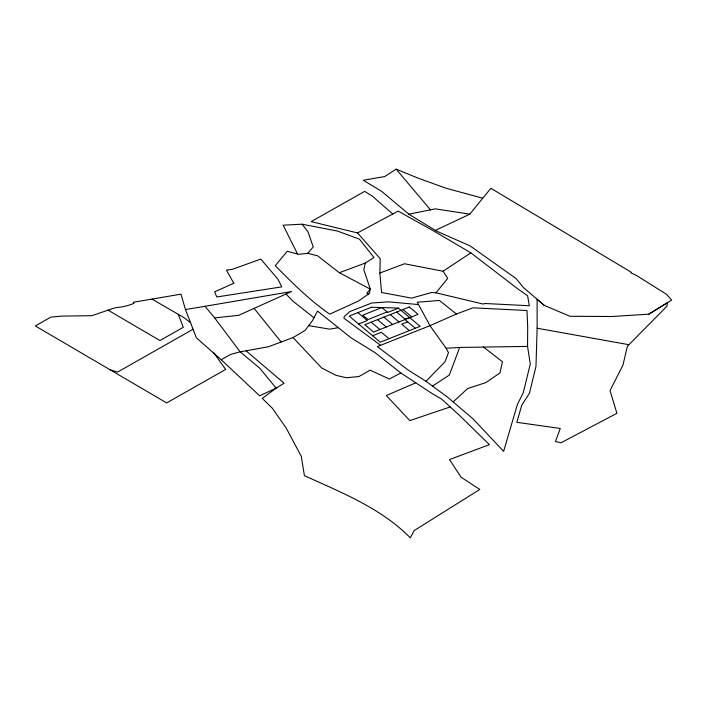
<?xml version="1.0" encoding="UTF-8"?>
<svg xmlns="http://www.w3.org/2000/svg" width="707" height="707" viewBox="0 0 707 707"><rect width="100%" height="100%" fill="white"/><g stroke="black" fill="none" stroke-linecap="round" stroke-linejoin="round"><path stroke-width="1.06" d="M527.555 346.403L527.696 326.775L526.954 310.497L473.018 307.837L456.43 314.005L429.971 325.68L377.37 346.598L408.346 370.185L426.038 381.303L447.717 397.299L473.045 418.871L503.623 451.349L517.33 404.625L523.268 392.668L530.294 364.078L527.555 346.403L459.665 347.464L446.126 348.242L429.971 325.68L417.28 302.234L439.365 300.44L456.43 314.005M357.503 232.939L398.147 211.101L434.266 231.313L470.862 252.85L518.717 289.57L527.572 295.694L529.375 305.742L484.825 303.489L483.358 304.098L435.972 292.831L431.721 292.468L411.615 298.142L381.559 292.486L379.853 273.035L380.242 258.682L357.503 232.939L311.177 221.618L364.626 191.385L371.891 195.759L392.765 214M544.355 305.433L537.117 299.247L537.134 328.234L535.986 366.253L529.463 393.189L521.784 405.208L516.826 422.318L560.262 428.469L555.446 441.566L561.146 442.715L616.902 413.312L610.035 390.609L622.973 365.024L627.383 346.289L666.975 306.175L667.373 302.737L648.858 314.155L612.103 316.506L570.019 316.285L544.355 305.433L523.498 287.608L516.163 278.638L470.137 245.912L436.493 231.083L408.823 214.186L381.586 191.279L363.292 180.267L384.652 176.564L396.167 169.132L418.906 178.464L445.87 188.186L482.74 198.216L490.861 188.301L631.157 272.177L630.918 272.796L636.972 275.783L666.745 294.466L671.65 300.122L648.858 314.155M297.514 253.954L283.154 225.206L302.11 224.199L337.513 231.074L359.439 239.152L373.95 257.489L365.28 263.057L363.831 269.765L370.282 289.11L369.337 293.44L358.617 300.943L329.745 314.155C309.701 300.369 292.362 282.906 275.244 265.682L287.228 251.33L298.761 254.281L307.713 253.336L317.567 255.793L339.325 272.716L370.282 289.11L366.845 293.246L368.365 294.121M459.665 347.464L449.29 375.081L432.666 385.987M435.636 230.252L469.81 214.168L482.74 198.216M435.972 292.831L447.69 278.364L443.086 271.214L404.501 263.773L379.853 273.035M307.713 253.336L313.254 246.929L307.899 231.702L302.11 224.199M426.038 381.303L445.03 361.763L448.477 352.607L446.126 348.242M453.081 401.956L467.636 388.55L485.85 382.593L499.946 372.925L502.456 361.772L483.402 346.96M443.086 271.214L470.862 252.85M246.063 350.831L268.501 346.713L293.06 337.557L305.035 330.452L312.291 320.881L317.549 311.071L351.149 337.911L374.869 352.51L400.816 372.951L431.791 393.366L441.592 399.093L459.303 415.221L489.412 444.65L449.511 459.577L461.132 477.243L479.779 489.456L414.108 530.604L410.325 537.868C381.232 508.245 341.596 492.54 304.417 475.687L301.27 456.289L286.194 428.044L272.266 408.16L262.262 398.368L276.154 388.161L284.081 383.194L246.063 350.831L240.08 351.768L230.243 354.587L221.238 359.748L196.396 337.831L185.437 309.542L181.027 294.165L133.19 302.26L133.95 303.374L133.11 303.727A46.22 26.68 0 0 1 121.958 306.882L114.675 307.916L91.804 315.693L61.712 316.109L50.701 317.151L35.35 325.962L166.649 402.919L225.692 369.425L213.717 352.758M193.073 329.25L117.539 372.094L109.479 369.514M400.816 372.951L389.389 379.04L370.097 370.159L359.015 376.504L346.421 377.768L335.905 375.293L321.614 367.932L293.06 337.557M205.012 306.29L291.602 291.514L238.683 315.313L214.681 317.911L205.012 306.29L185.437 309.542M415.672 382.849L386.296 395.54L409.848 420.594L450.112 406.967M387.1 311.955L368.011 319.546L362.753 315.136L381.842 307.554L387.71 312.423L398.421 308.164M358.608 323.992L367.34 320.518L357.928 312.627M409.486 317.434L404.713 319.334L415.336 328.242M372.633 335.745L381.365 332.272L389.036 338.706M407.674 321.818L401.735 324.177L409.397 330.602M339.325 272.716L365.28 263.057M408.823 214.186L435.291 208.865L469.81 214.168M338.538 327.65L329.621 329.153L308.72 325.609M418.544 304.576L388.479 301.827L371.732 303.02L349.753 311.593L344.318 316.559L343.876 318.185L380.605 345.299M628.638 344.654L537.134 328.234M151.961 299.088L183.316 317.24L190.51 322.639M107.959 310.09L159.915 340.553L183.29 327.297L178.244 314.262M313.943 317.797L292.477 300.767L286.017 294.024M402.963 309.525L411.73 316.877M396.6 312.052L405.358 319.405M390.237 314.588L398.995 321.932M383.866 317.116L392.632 324.46M377.503 319.644L386.269 326.996M371.14 322.18L379.906 329.524M221.238 359.748L259.646 395.796L276.154 388.161L259.628 368.082L240.08 351.768L214.681 317.911M396.167 169.132L430.466 209.864M254.069 308.323L281.147 342.002M233.796 283.233L214.636 291.85L216.81 296.975L281.775 286.865L277.957 279.23L260.795 259.08L232.188 269.385L226.417 270.136L233.796 283.233M371.475 307.236L349.187 316.1L380.295 342.179L420.108 326.342L398.288 308.049L371.475 307.236M409.326 306.997L364.777 324.707L373.543 332.051L418.093 314.341L409.326 306.997"/></g></svg>
